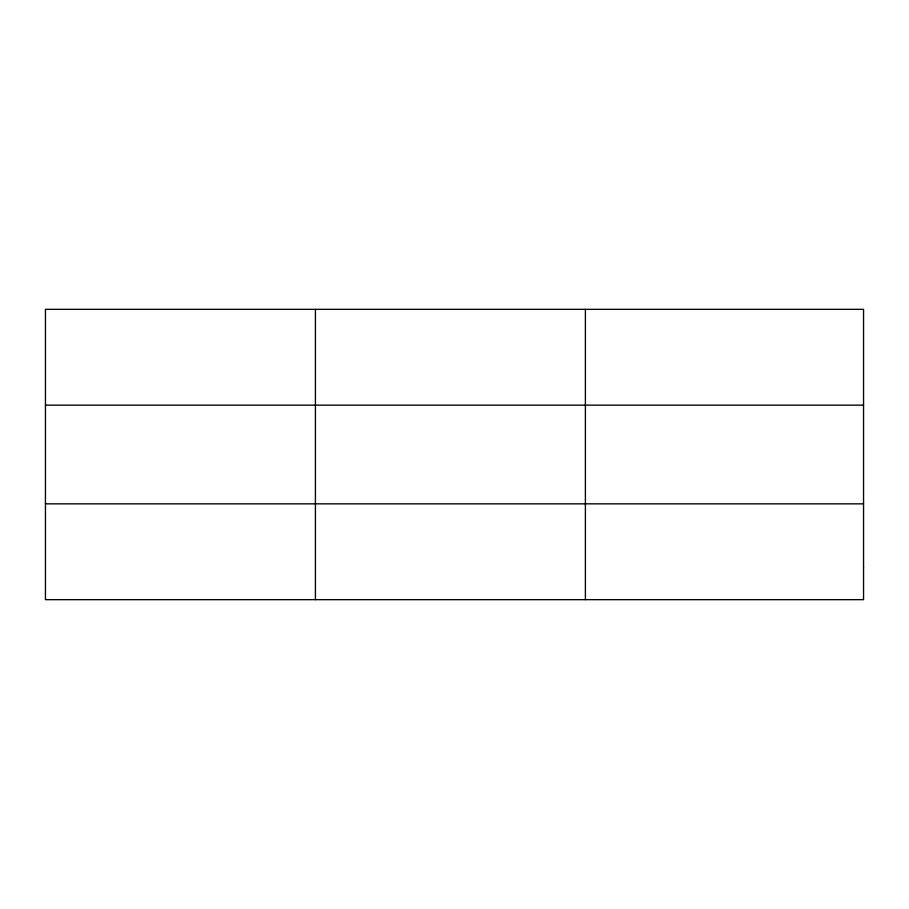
<?xml version="1.0" encoding="UTF-8"?>
<svg xmlns="http://www.w3.org/2000/svg" width="909" height="909" viewBox="0 0 909 909"><rect width="100%" height="100%" fill="white"/><g stroke="black" fill="none" stroke-linecap="round" stroke-linejoin="round"><path stroke-width="1.36" d="M315.423 599.656L315.423 309.344M585.396 599.656L585.396 309.344M45.45 405.153L863.55 405.153M45.45 503.847L863.55 503.847M863.55 567.716L863.55 599.656L45.45 599.656L45.45 309.344L863.55 309.344L863.55 567.716"/></g></svg>
